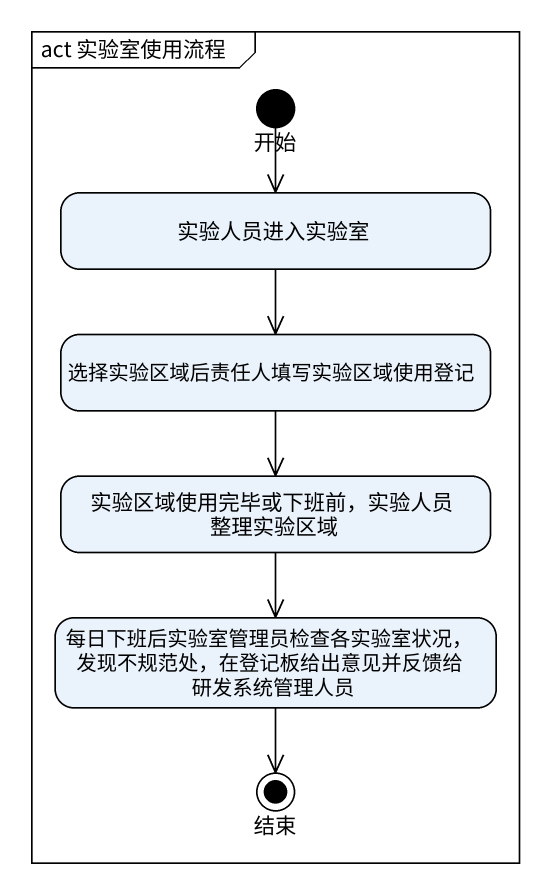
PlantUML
@startuml
mainframe act 实验室使用流程
hide empty description
state 开始 <<start>>
state 实验人员进入实验室
state 选择实验区域后责任人填写实验区域使用登记
state "实验区域使用完毕或下班前，实验人员 整理实验区域" as 实验区域使用完毕或下班前_实验人员_整理实验区域
state "每日下班后实验室管理员检查各实验室状况， 发现不规范处，在登记板给出意见并反馈给 研发系统管理人员" as 每日下班后实验室管理员检查各实验室状况_发现不规范处
state 结束 <<end>>
开始 --> 实验人员进入实验室
实验人员进入实验室 --> 选择实验区域后责任人填写实验区域使用登记
选择实验区域后责任人填写实验区域使用登记 --> 实验区域使用完毕或下班前_实验人员_整理实验区域
实验区域使用完毕或下班前_实验人员_整理实验区域 --> 每日下班后实验室管理员检查各实验室状况_发现不规范处
每日下班后实验室管理员检查各实验室状况_发现不规范处 --> 结束
@enduml
